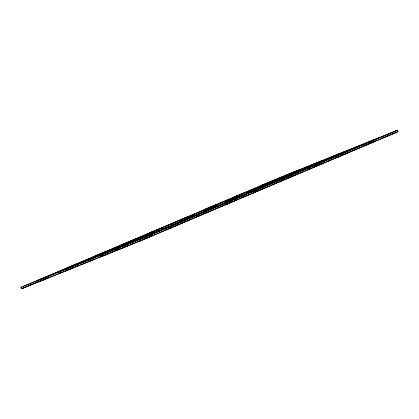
<?xml version="1.0" encoding="UTF-8"?>
<svg xmlns="http://www.w3.org/2000/svg" width="419" height="419" viewBox="0 0 419 419"><rect width="100%" height="100%" fill="white"/><g stroke="black" fill="none" stroke-linecap="round" stroke-linejoin="round"><path stroke-width="0.63" d="M286.35 177.232L286.915 176.305L296.076 172.623M270.904 183.747L271.884 182.846L262.959 186.67M128.769 243.303L129.974 242.344M266.678 185.497L268.616 184.266M174.346 224.537L175.75 223.453M283.349 178.384L284.899 177.206M210.448 209.421L213.009 207.85M241.402 196.181L242.439 195.411L230.733 200.361M122.374 245.272L124.385 244.246M261.556 187.571L263.216 186.565M228.072 201.89L230.859 200.313L181.82 220.923M190.614 217.723L193.924 215.858M122.683 245.026L121.992 245.429L126.119 243.874M132.016 240.867L124.024 244.397L125.286 244.507M127.167 242.989L42.57 278.64M284.548 177.352L358.449 145.927M288.901 175.425L287.099 176.226L296.422 172.476M127.167 242.989L137.793 238.359L138.202 239.307L137.793 238.359M278.839 179.84L284.883 177.211M279.148 179.709L271.591 182.967M37.024 280.871L77.463 263.619M67.7 267.841L294.426 171.706M59.247 271.926L122.746 245M120.206 245.812L142.35 236.395M122.558 245.235L64.788 269.695M81.464 262.985L130.162 242.271M299.967 169.475L203.487 210.448M37.626 282.296L47.672 277.965M47.96 277.828L49.683 277.085L47.944 277.771M87.011 260.749L141.627 237.652M253.343 189.608L316.644 162.761M59.844 273.35L72.477 267.893L69.664 269.024M127.842 245.67L117.22 250.258L116.623 248.834L236.662 197.857M284.244 176.918L338.861 153.815M322.19 160.529L267.841 183.611M82.061 264.41L94.427 259.073M138.841 239.888L318.293 163.677L310.977 166.621M348.891 150.463L122.165 246.597M295.709 172.298L344.408 151.584M110.228 252.678L112.004 251.908M247.886 193.096L374.02 139.663M339.128 154.684L379.567 137.432M144.791 238.783L153.087 235.2M309.133 169.323L308.531 167.899L396.238 130.723M139.438 241.313L152.385 235.724M173.188 226.731L175.87 225.579M176.153 225.453L177.928 224.684M178.237 224.558L179.426 224.045M181.202 223.28L182.385 222.767M152.982 235.473L235.483 200.476L228.512 203.278L231.168 202.126M205.451 213.02L200.711 215.067L208.023 212.124M205.734 212.894L208.411 211.742M208.693 211.616L210.474 210.846M231.477 201.995L233.252 201.23M234.436 200.717L236.216 199.947M236.499 199.821L237.683 199.308M251.175 193.641L263.708 188.288M264.017 188.157L265.798 187.387M263.284 188.686L235.792 200.35L235.195 198.925M272.984 184.365L285.585 179.054M286.774 178.541L288.55 177.771M288.859 177.646L291.509 176.493M291.823 176.368L293.007 175.854M346.696 153.312L263.598 188.555M312.516 167.642L319.032 164.829M319.315 164.704L321.996 163.551M341.192 155.47L343.873 154.318M345.057 153.804L346.838 153.035M347.115 152.909L348.304 152.396M368.961 143.691L370.118 143.193M371.857 142.439L373.02 141.936M336.934 157.534L396.835 132.147M368.102 144.068L371.548 142.58M372.695 142.083L374.418 141.339M375.571 140.842L377.294 140.098M171.266 224.06L214.58 205.792L215.193 207.211M152.547 232.021L161.718 228.119L162.321 229.544M253.128 190.865L263.184 186.575M20.95 287.35L99.937 255.548L100.534 256.973L21.547 288.775L20.95 287.35L278.855 177.965M21.547 288.775L34.201 283.406M35.411 282.898L37.82 281.872M22.055 288.565L36.306 282.521M37.495 282.013L39.276 281.259M242.308 195.458L253.317 190.786M166.327 227.836L168.04 227.108M397.453 130.225L139.548 239.61L140.145 241.035L398.05 131.65L397.453 130.225L358.266 146.006M115.382 250.677L100.351 257.057L99.748 255.632L181.914 220.881M116.534 250.19L118.336 249.425M139.731 239.527L100.544 255.307L101.147 256.737L118.278 249.473M118.587 249.336L120.394 248.572M177.206 223.222L180.076 222.012M184.947 219.949L182.375 221.033L181.778 219.608M187.162 219.011L188.948 218.257M190.142 217.754L198.915 214.057M203.498 210.443L207.583 210.406L204.132 211.857L203.534 210.432M200.073 213.57L201.806 212.836M208.17 210.165L214.596 207.463M43.173 280.065L59.268 273.314M60.436 272.821L62.222 272.072M72.822 267.746L74.624 266.992M75.818 266.489L77.62 265.735M65.39 271.119L82.669 263.876M84.434 263.132L86.204 262.388M349.797 151.757L351.63 150.987M352.798 150.5L354.631 149.73M355.794 149.243L357.627 148.467M358.79 147.986L360.623 147.21M361.791 146.729L367.217 144.445M323.196 163.049L325.029 162.273M327.391 161.284L328.622 160.765M330.387 160.027L338.814 156.486M294.793 175.09L298.422 173.56M299.585 173.078L301.418 172.303M302.586 171.821L304.419 171.046M305.582 170.559L307.415 169.789M308.578 169.302L311.013 168.281M87.608 262.174L109.04 253.181M266.987 186.884L268.789 186.125M269.988 185.622L271.784 184.868M239.186 198.674L241.019 197.899M242.182 197.417L244.015 196.642M245.178 196.16L247.011 195.385M248.179 194.903L250.012 194.128M212.58 209.961L214.413 209.191M215.581 208.704L218.011 207.683M219.776 206.944L228.203 203.404M131.964 243.916L133.797 243.14M183.014 222.494L190.807 219.221M191.97 218.739L193.803 217.964M194.971 217.477L196.768 216.723M197.967 216.22L200.397 215.198M159.372 232.54L160.608 232.021M164.169 230.529L166.003 229.759M167.165 229.272L168.998 228.496M170.161 228.015L171.994 227.239M122.767 248.022L144.199 239.029M272.161 181.836L264.263 185.093L264.651 186.046M227.884 201.895L226.119 202.634L225.506 201.214M229.062 201.403L230.827 200.664M232.006 200.177L233.771 199.439M239.102 197.213L240.883 196.469M242.072 195.977L243.853 195.233M264.494 184.989L255.669 188.65M278.682 179.17L271.879 181.956L272.277 182.904M283.998 177.012L278.384 179.295L278.782 180.243M278.666 178.049L357.653 146.247M261.1 185.497L272.429 180.929M286.989 175.079L294.651 171.984M309.212 166.133L316.869 163.043M331.429 157.188L339.929 153.763M340.699 153.459L352.028 148.892M366.583 143.036L374.246 139.946M261.98 185.444L269.637 182.354M284.197 176.499L291.86 173.408M306.415 167.558L314.077 164.468M341.574 153.406L349.231 150.316M363.792 144.461L365.824 143.638L366.421 145.063L364.394 145.885L363.828 144.445M233.299 197.291L244.628 192.724M259.188 186.869L266.845 183.779M281.406 177.923L289.063 174.833M303.623 168.983L312.124 165.552M312.893 165.248L324.222 160.681M338.782 154.831L346.44 151.741M283.663 177.158L305.676 168.286M234.174 197.239L241.836 194.149M313.768 165.196L321.431 162.106M338.018 155.428L335.991 156.256L336.588 157.68L338.62 156.853M205.839 208.934L216.822 204.514M231.728 198.517L239.401 195.647M311.322 166.474L318.639 163.53M205.493 209.081L216.482 204.661M231.382 198.658L237.615 196.155M382.521 137.909L398.05 131.65M206.373 209.029L214.03 205.939M285.968 176.991L293.625 173.901M308.185 168.045L310.217 167.223M368.091 144.089L374.843 141.371M368.872 143.785L374.497 141.517M177.693 220.876L189.021 216.309M283.176 178.415L290.833 175.325M178.567 220.823L186.031 217.812M258.167 188.78L265.824 185.69M280.384 179.84L282.411 179.013M339.38 156.256L347.042 153.165M149.887 232.665L161.215 228.098M255.37 190.205L263.032 187.115M319.215 164.662L322.028 163.53M151.112 232.466L158.199 229.612M230.707 200.429L238.023 197.485M252.924 191.483L254.611 190.807M150.767 232.613L157.884 229.748M230.361 200.575L237.678 197.627M252.578 191.63L254.265 190.949L254.867 192.379M311.579 168.045L319.236 164.955M122.086 244.46L133.415 239.888M227.569 202L235.227 198.905L235.829 200.334M291.629 176.378L294.227 175.325M308.787 169.47L310.814 168.648M122.961 244.403L130.623 241.313M202.56 212.365L210.218 209.275M224.778 203.419L226.81 202.597M283.773 179.84L291.435 176.75M94.28 256.25L105.609 251.683M175.54 223.542L185.208 219.645M199.763 213.79L207.426 210.699M280.981 181.265L283.014 180.437M95.16 256.198L102.817 253.107M174.754 224.16L182.417 221.07M196.972 215.214L199.004 214.387L199.601 215.816L197.574 216.639M151.914 233.503L123.16 245.031M255.972 191.63L263.63 188.54M77.808 263.472L66.48 268.045L66.878 268.993M92.369 257.622L100.026 254.532M114.586 248.677L122.248 245.586M136.804 239.736L145.304 236.306M146.074 236.002L157.403 231.435M171.963 225.584L179.62 222.489M234.336 200.638L236.023 199.963M236.368 199.816L238.055 199.135M253.181 193.054L255.208 192.232M67.354 267.987L75.017 264.897M89.577 259.047L97.234 255.957M111.794 250.101L119.452 247.011M146.954 235.949L154.611 232.859M38.674 279.834L50.002 275.267M64.563 269.412L72.225 266.322M86.785 260.471L94.443 257.381M109.003 251.526L117.503 248.095M118.273 247.797L129.602 243.23M144.157 237.374L151.819 234.284M225.375 204.849L227.407 204.022M180.982 223.317L182.668 222.641M172.56 227.009L180.222 223.914M149.237 236.693L150.929 236.017M39.622 281.112L41.355 280.416M43.665 279.483L46.556 278.321M66.631 270.239L69.449 269.108M119.792 248.839L121.526 248.142M124.998 246.744L126.732 246.047M145.665 238.427L152.416 235.708M41.586 280.327L44.477 279.164M65.725 270.611L67.978 269.705M88.509 261.44L91.321 260.309M112.512 251.777L114.261 251.075M122.919 247.592L124.653 246.891M144.759 238.799L152.071 235.855M101.147 256.737L140.334 240.951M216.466 205.263L207.353 208.83L208.557 208.578M228.732 200.329L225.569 201.183L246.424 192.483L248.928 192.002M162.761 227.868L161.514 228.198L171.45 223.982L172.041 225.412M258.963 187.838L255.899 188.545L246.231 192.567L246.833 193.992M145.728 235.185L144.492 235.473L152.783 231.927L153.375 233.357M206.986 208.981L214.549 207.353M185.968 217.838L193.117 216.497L192.531 215.067M127.177 242.983L129.094 242.774M138.794 238.348L137.495 238.484L144.754 235.363L145.152 236.316M186.565 219.263L184.858 218.309L185.46 219.734M336.022 156.235L336.625 157.659M286.915 176.305L287.319 177.258M280.73 179.693L281.327 181.118M264.263 185.093L264.661 186.041M255.658 188.65L256.266 190.074M236.725 198.203L236.127 196.778L236.714 198.208M226.464 202.744L227.061 204.168M169.208 226.988L169.805 228.413M127.528 242.837L127.921 243.79M116.807 248.755L117.404 250.18M101.047 255.098L101.649 256.522M59.43 271.852L60.027 273.277M42.754 278.567L43.356 279.992M171.203 226.181L169.171 227.004L169.768 228.428L171.8 227.606L171.203 226.181"/></g></svg>
